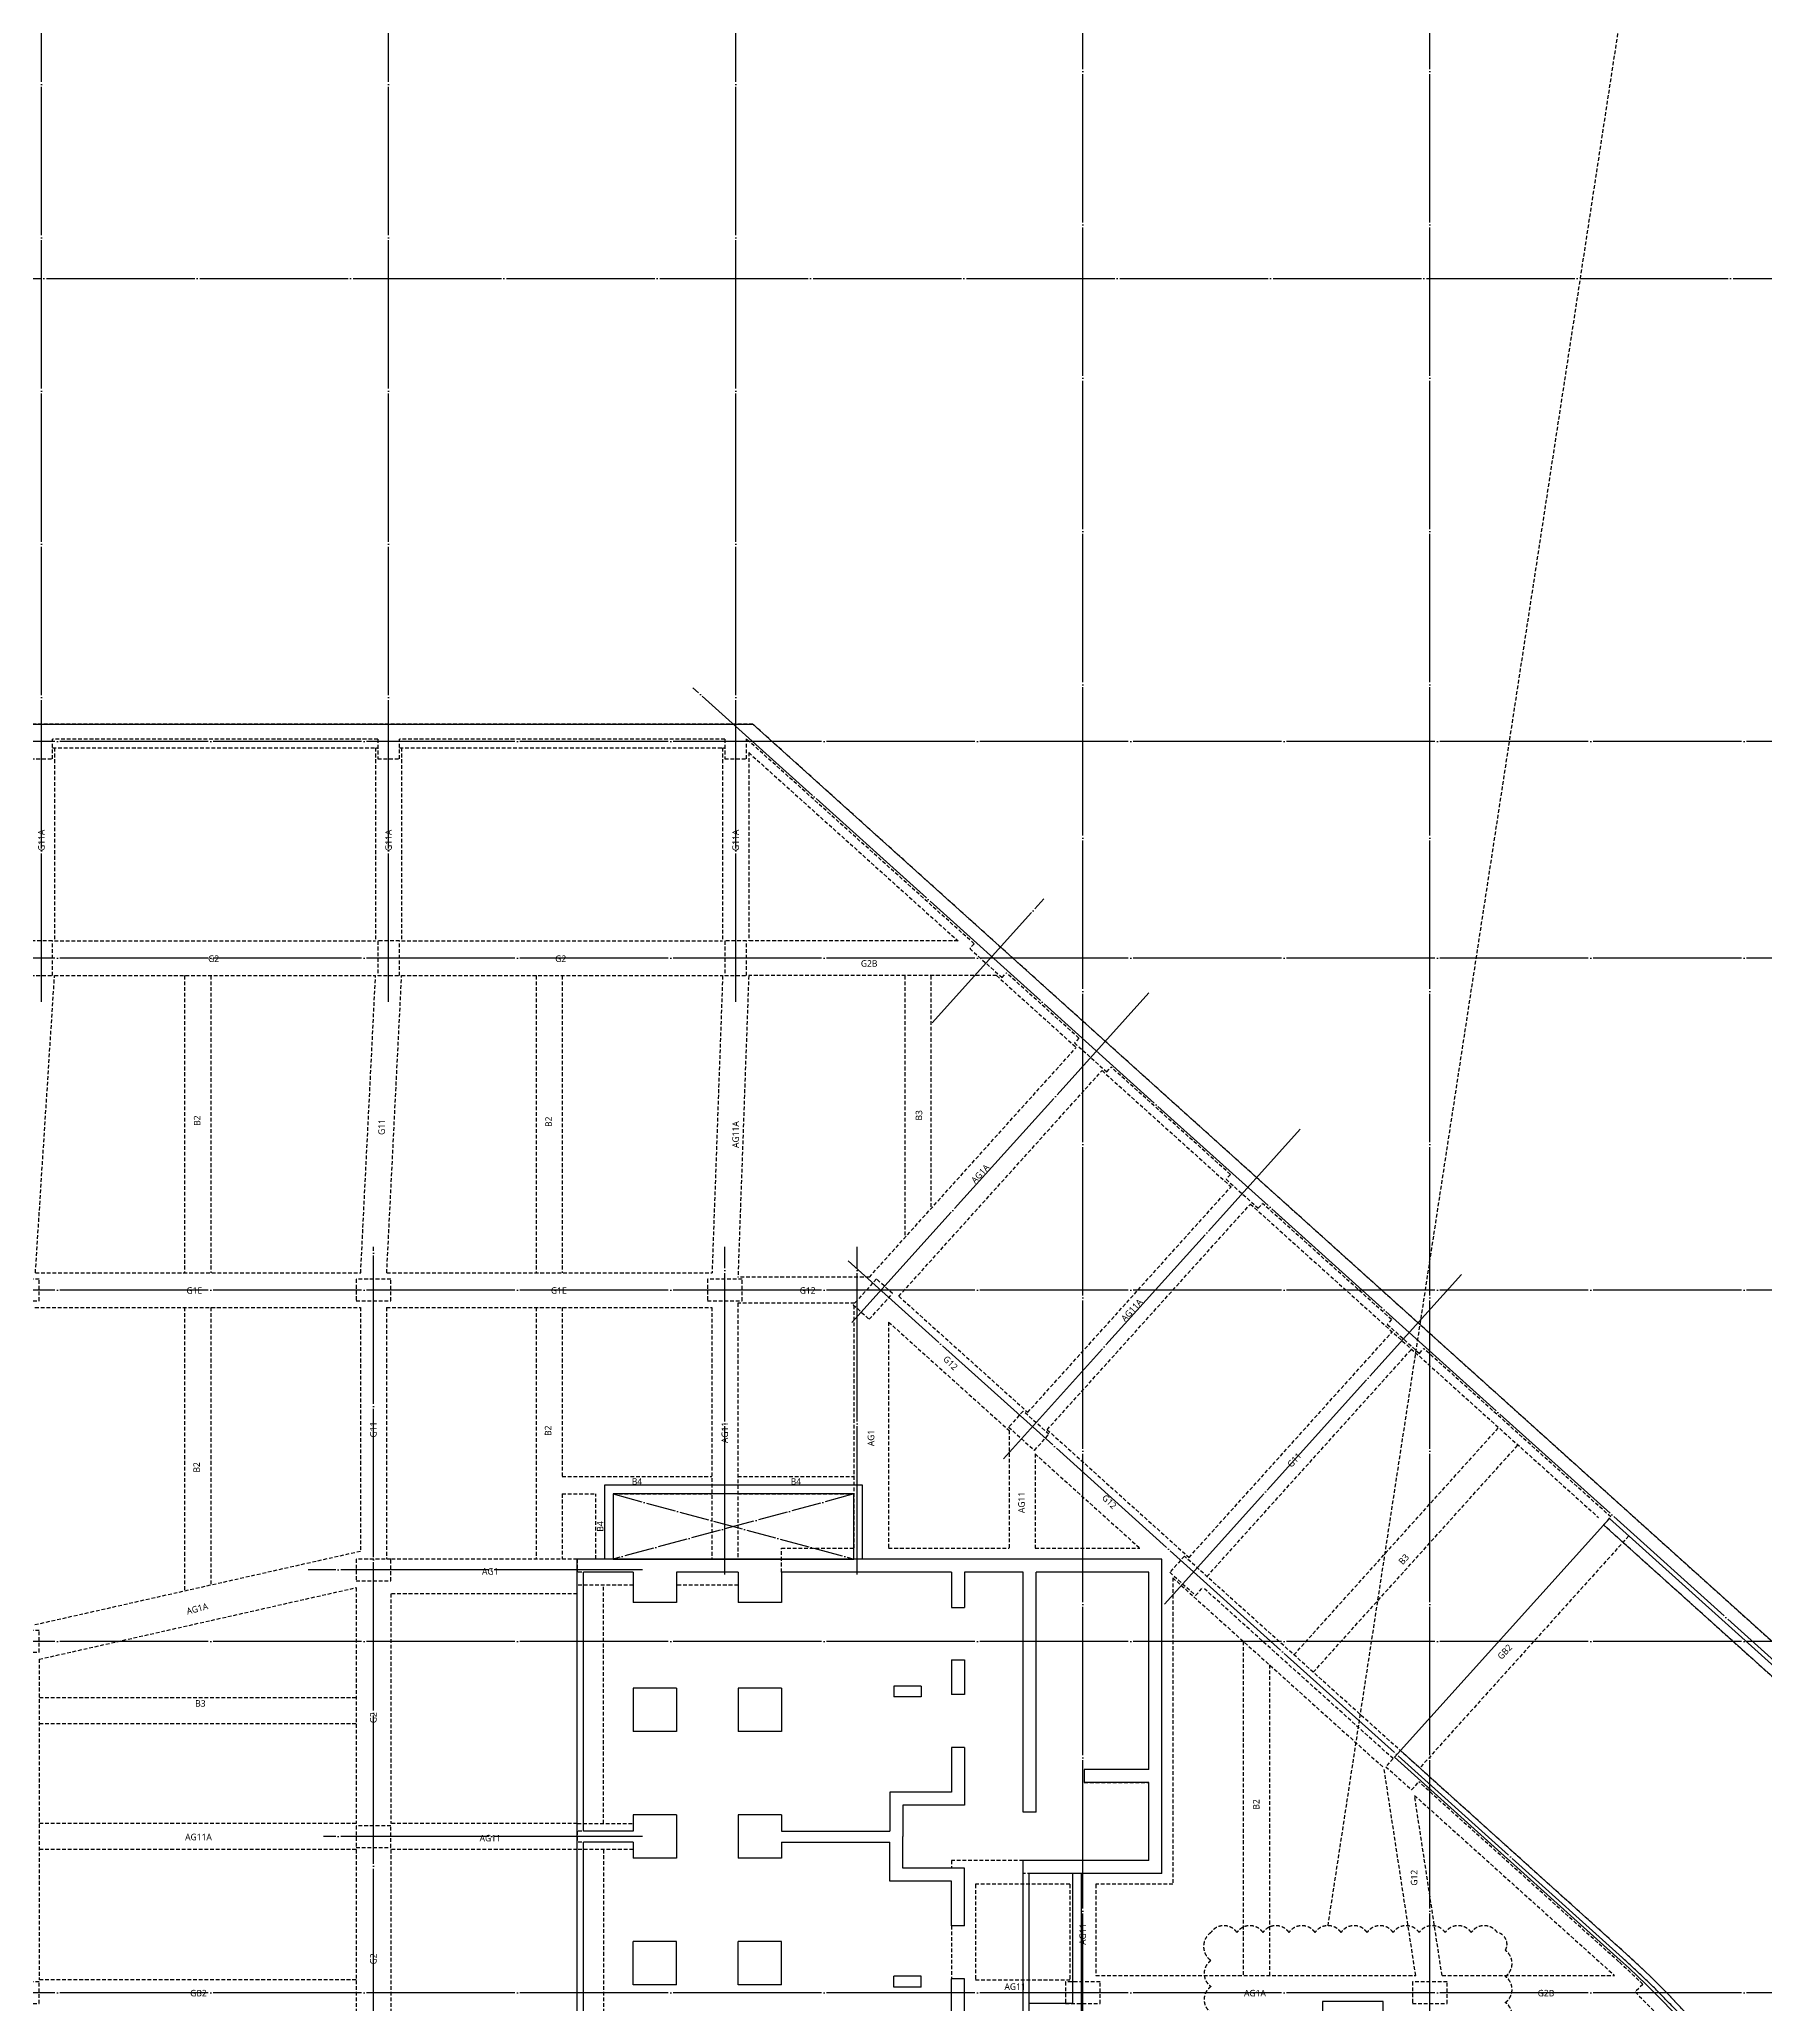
# Model space of a CAD drawing. Header units: millimetres. Extents: x 317501 to 2277231, y -321722 to 1186893.
# Drawn here: x 1620622 to 1660412, y 819803 to 865116 of the extents above; entities that cross this region are included whole.
import ezdxf
from ezdxf.enums import TextEntityAlignment as Align

# ---------------------------------------------------------------- set-up
doc = ezdxf.new("R2010")
doc.units = ezdxf.units.MM
doc.header["$LTSCALE"] = 57
for name, pattern in [('XS-지하주차장$0$CEN', [62, 60, -1, 0, -1]), ('XS-지하주차장$0$DDOT', [14, 12, -1, 0, -1]), ('XS-지하주차장$0$HID', [2.3, 1.5, -0.8])]:
    doc.linetypes.add(name, pattern=pattern)
for name, color, linetype, plot in [('XS-지하주차장$0$0106', 3, 'XS-지하주차장$0$HID', False), ('XS-지하주차장$0$B-TEXT', 7, 'Continuous', False), ('XS-지하주차장$0$G-TEXT', 3, 'Continuous', False)]:
    doc.layers.add(name, color=color, linetype=linetype, plot=plot)
for name, color, linetype in [('XS-지하주차장$0$AWG', 5, 'XS-지하주차장$0$HID'), ('XS-지하주차장$0$B', 9, 'XS-지하주차장$0$HID'), ('XS-지하주차장$0$CEN-P', 14, 'XS-지하주차장$0$CEN'), ('XS-지하주차장$0$DA', 7, 'XS-지하주차장$0$HID'), ('XS-지하주차장$0$DA-PIT', 40, 'Continuous'), ('XS-지하주차장$0$EL7', 7, 'Continuous'), ('XS-지하주차장$0$G', 4, 'XS-지하주차장$0$HID'), ('XS-지하주차장$0$OPEN', 9, 'XS-지하주차장$0$DDOT'), ('XS-지하주차장$0$PG', 30, 'XS-지하주차장$0$HID'), ('XS-지하주차장$0$RAMP', 7, 'Continuous'), ('XS-지하주차장$0$W1-H', 11, 'XS-지하주차장$0$HID'), ('XS-지하주차장$0$W11', 40, 'Continuous'), ('XS-지하주차장$0$WG', 6, 'XS-지하주차장$0$HID')]:
    doc.layers.add(name, color=color, linetype=linetype)
doc.styles.add('XS-지하주차장$0$맑은 고딕', font='malgun.ttf')

# ---------------------------------------------------------------- blocks, each defined once
blk = doc.blocks.new('XS-지하주차장$0$B1-W')
at = {"layer": 'XS-지하주차장$0$W1-H'}
for p, q in [((109144, 119010), (85000, 119010)), ((134358, 96307), (109144, 119010)), ((100500, 118660), (93000, 118660)), ((93000, 118210), (93000, 118660)), ((100500, 118660), (100500, 118210)), ((108500, 118660), (101000, 118660)), ((101000, 118210), (101000, 118660)), ((108500, 118660), (108500, 118210)), ((114246, 113945), (109000, 118668)), ((109000, 118210), (109000, 118668)), ((92500, 118210), (93000, 118210)), ((100500, 118210), (101000, 118210)), ((108500, 118210), (109000, 118210)), ((93000, 114010), (92500, 114010)), ((93000, 113210), (93000, 114010)), ((101000, 114010), (100500, 114010)), ((100500, 114010), (100500, 113210)), ((101000, 113210), (101000, 114010)), ((109000, 114010), (108500, 114010)), ((108500, 114010), (108500, 113210)), ((109000, 113210), (109000, 114010)), ((114246, 113945), (114146, 113833)), ((114146, 113833), (114889, 113164)), ((92500, 113210), (93000, 113210)), ((100500, 113210), (101000, 113210)), ((108500, 113210), (109000, 113210)), ((114889, 113164), (114990, 113275)), ((116659, 111772), (114990, 113275)), ((116659, 111772), (116559, 111660)), ((116559, 111660), (117302, 110991)), ((117302, 110991), (117403, 111103)), ((120152, 108627), (117403, 111103)), ((120152, 108627), (120052, 108515)), ((120052, 108515), (120795, 107846)), ((120795, 107846), (120895, 107958)), ((123868, 105281), (120895, 107958)), ((92700, 106210), (91900, 106210)), ((92700, 105710), (92700, 106210)), ((100000, 106210), (100000, 105710)), ((100800, 106210), (100000, 106210)), ((100800, 105710), (100800, 106210)), ((108100, 106210), (108100, 105710)), ((108900, 106210), (108100, 106210)), ((108900, 105710), (108900, 106210)), ((111994, 106217), (111459, 105622)), ((112366, 105882), (111994, 106217)), ((91900, 105710), (92700, 105710)), ((100000, 105710), (100800, 105710)), ((108100, 105710), (108900, 105710)), ((111459, 105622), (111830, 105288)), ((111830, 105288), (112366, 105882)), ((123868, 105281), (123768, 105170)), ((123768, 105170), (124511, 104501)), ((124511, 104501), (124611, 104612)), ((128921, 100731), (124611, 104612)), ((115375, 103172), (115041, 102801)), ((115970, 102637), (115375, 103172)), ((115041, 102801), (115635, 102265)), ((115635, 102265), (115970, 102637)), ((128754, 100545), (128921, 100731)), ((133956, 95861), (128754, 100545)), ((100000, 99760), (100000, 99260)), ((100800, 99760), (100000, 99760)), ((100800, 99260), (100800, 99760)), ((105100, 99760), (105100, 99460)), ((114025, 99760), (105100, 99760)), ((118575, 99760), (114025, 99760)), ((118575, 92510), (118575, 99760)), ((119091, 99827), (118757, 99455)), ((129272, 90659), (119091, 99827)), ((100000, 99260), (100800, 99260)), ((106385, 99460), (105100, 99460)), ((106385, 99460), (106385, 98760)), ((107385, 99460), (107385, 98760)), ((108805, 99460), (107385, 99460)), ((108805, 99460), (108805, 98760)), ((113725, 99460), (109805, 99460)), ((109805, 99460), (109805, 98760)), ((113725, 99460), (113725, 98645)), ((115375, 99460), (114025, 99460)), ((114025, 99460), (114025, 98645)), ((115375, 93920), (115375, 99460)), ((115675, 93920), (115675, 99460)), ((118275, 99460), (115675, 99460)), ((118275, 94910), (118275, 99460)), ((118757, 99455), (119351, 98920)), ((119351, 98920), (119518, 99105)), ((123903, 95158), (119518, 99105)), ((107385, 98760), (106385, 98760)), ((109805, 98760), (108805, 98760)), ((113725, 98645), (114025, 98645)), ((92700, 98110), (91900, 98110)), ((92700, 97610), (92700, 98110)), ((91900, 97610), (92700, 97610)), ((113725, 97435), (114025, 97435)), ((113725, 97435), (113725, 96635)), ((114025, 97435), (114025, 96635)), ((107385, 96780), (106385, 96780)), ((106385, 96780), (106385, 95780)), ((107385, 96780), (107385, 95780)), ((109805, 96780), (108805, 96780)), ((108805, 96780), (108805, 95780)), ((109805, 96780), (109805, 95780)), ((113025, 96830), (112395, 96830)), ((112395, 96830), (112395, 96580)), ((113025, 96580), (112395, 96580)), ((113025, 96830), (113025, 96580)), ((114025, 96635), (113725, 96635)), ((107385, 95780), (106385, 95780)), ((109805, 95780), (108805, 95780)), ((114025, 95415), (113725, 95415)), ((113725, 95415), (113725, 94385)), ((114025, 95415), (114025, 94085)), ((118275, 94910), (116785, 94910)), ((116785, 94910), (116785, 94610)), ((123903, 95158), (123736, 94972)), ((123736, 94972), (124330, 94437)), ((112305, 94385), (112305, 93485)), ((113725, 94385), (112305, 94385)), ((116785, 94610), (118275, 94610)), ((118275, 92810), (118275, 94610)), ((124330, 94437), (124497, 94622)), ((129105, 90474), (124497, 94622)), ((107385, 93860), (106385, 93860)), ((106385, 93860), (106385, 93485)), ((107385, 93860), (107385, 92860)), ((109805, 93860), (108805, 93860)), ((108805, 93860), (108805, 92860)), ((109805, 93860), (109805, 93485)), ((112605, 94085), (112605, 93360)), ((114025, 94085), (112605, 94085)), ((115675, 93920), (115375, 93920)), ((100000, 93610), (100000, 93110)), ((100800, 93610), (100000, 93610)), ((100800, 93110), (100800, 93610)), ((105100, 93485), (105100, 93235)), ((106385, 93485), (105100, 93485)), ((109805, 93485), (112305, 93485)), ((112605, 92635), (112605, 93360)), ((100000, 93110), (100800, 93110)), ((106385, 93235), (105100, 93235)), ((106385, 93235), (106385, 92860)), ((109805, 93235), (112305, 93235)), ((109805, 93235), (109805, 92860)), ((112305, 92335), (112305, 93235)), ((107385, 92860), (106385, 92860)), ((109805, 92860), (108805, 92860)), ((114025, 92635), (112605, 92635)), ((114025, 91305), (114025, 92635)), ((118275, 92810), (115375, 92810)), ((115375, 92510), (115375, 92810)), ((118575, 92510), (115375, 92510)), ((113725, 92335), (112305, 92335)), ((113725, 91305), (113725, 92335)), ((114025, 91305), (113725, 91305)), ((106385, 89940), (106385, 90940)), ((107385, 90940), (106385, 90940)), ((107385, 89940), (107385, 90940)), ((108805, 89940), (108805, 90940)), ((109805, 90940), (108805, 90940)), ((109805, 89940), (109805, 90940)), ((92700, 90010), (91900, 90010)), ((92700, 89510), (92700, 90010)), ((107385, 89940), (106385, 89940)), ((109805, 89940), (108805, 89940)), ((113025, 90140), (112395, 90140)), ((112395, 89890), (112395, 90140)), ((113025, 89890), (112395, 89890)), ((113025, 89890), (113025, 90140)), ((114025, 90085), (113725, 90085)), ((113725, 89285), (113725, 90085)), ((114025, 89285), (114025, 90085)), ((116350, 90010), (116350, 89510)), ((117150, 90010), (116350, 90010)), ((117150, 89510), (117150, 90010)), ((124350, 90010), (124350, 89510)), ((125150, 90010), (124350, 90010)), ((125150, 89510), (125150, 90010)), ((129661, 89954), (129483, 89778)), ((129483, 89778), (130046, 89209)), ((91900, 89510), (92700, 89510)), ((116350, 89510), (117150, 89510)), ((124350, 89510), (125150, 89510))]:
    blk.add_line(p, q, dxfattribs=at)
for radius, start in [(20500, 0), (20250, 45.845)]:
    blk.add_arc((115555, 75425), radius, start, 48, dxfattribs=at)
blk = doc.blocks.new('XS-지하주차장$0$106')
at = {"layer": 'XS-지하주차장$0$W11'}
for p, q in [((25145, 18575), (25145, 27680)), ((36060, 27680), (25145, 27680)), ((36060, 27680), (36060, 0)), ((26635, 27380), (25285, 27380)), ((25285, 18275), (25285, 27380)), ((26635, 27380), (26635, 26565)), ((26935, 27380), (26935, 26565)), ((26935, 27380), (31130, 27380)), ((31130, 27380), (31130, 24200)), ((31380, 27380), (31380, 24200)), ((31380, 27380), (34475, 27380)), ((34475, 27380), (34475, 26080)), ((34775, 27380), (34775, 26080)), ((34775, 27380), (35920, 27380)), ((35920, 27380), (35920, 20705)), ((26935, 26565), (26635, 26565)), ((34775, 26080), (34475, 26080)), ((26935, 25055), (26635, 25055)), ((26635, 25055), (26635, 24255)), ((26935, 25055), (26935, 24255)), ((34475, 24570), (34475, 24170)), ((34775, 24570), (34475, 24570)), ((34775, 24570), (34775, 24170)), ((26635, 24255), (26935, 24255)), ((27635, 24450), (28465, 24450)), ((27635, 24450), (27635, 24200)), ((27635, 24200), (28465, 24200)), ((28465, 24450), (28465, 24200)), ((31380, 24200), (31130, 24200)), ((33775, 24450), (32240, 24450)), ((32240, 24450), (32240, 24200)), ((33775, 24200), (32240, 24200)), ((33775, 24450), (33775, 24200)), ((34775, 24170), (34475, 24170)), ((26635, 23035), (26935, 23035)), ((26635, 23035), (26635, 21355)), ((26935, 23035), (26935, 21655)), ((34475, 22060), (34475, 20705)), ((34775, 22060), (34475, 22060)), ((34775, 22060), (34775, 20705)), ((26635, 21355), (27795, 21355)), ((26935, 21655), (28095, 21655)), ((27795, 21355), (27795, 20580)), ((28095, 21655), (28095, 20705)), ((27795, 19805), (27795, 20580)), ((34475, 20705), (28095, 20705)), ((34475, 20455), (28095, 20455)), ((28095, 19505), (28095, 20455)), ((34475, 19100), (34475, 20455)), ((34775, 20705), (35920, 20705)), ((34775, 19100), (34775, 20455)), ((34775, 20455), (35920, 20455)), ((35920, 20455), (35920, 13965)), ((26635, 18125), (26635, 19805)), ((26635, 19805), (27795, 19805)), ((26935, 18125), (26935, 19505)), ((26935, 19505), (28095, 19505)), ((34775, 19100), (34475, 19100)), ((16835, 10415), (16835, 18575)), ((16835, 18575), (25145, 18575)), ((17135, 15875), (17135, 18275)), ((17135, 18275), (19735, 18275)), ((19735, 17620), (19735, 18275)), ((20035, 18275), (22235, 18275)), ((20035, 17620), (20035, 18275)), ((22235, 17675), (22235, 18275)), ((22535, 18275), (24835, 18275)), ((22535, 17675), (22535, 18275)), ((24835, 13375), (24835, 18275)), ((25135, 10725), (25135, 18275)), ((25135, 18275), (25285, 18275)), ((22235, 17675), (22535, 17675)), ((26635, 18125), (26935, 18125)), ((19735, 17620), (20035, 17620)), ((26635, 16905), (26935, 16905)), ((26635, 16105), (26635, 16905)), ((26935, 16105), (26935, 16905)), ((27635, 16960), (28465, 16960)), ((27635, 16710), (27635, 16960)), ((28465, 16710), (28465, 16960)), ((31130, 16960), (31130, 10720)), ((31380, 16960), (31130, 16960)), ((31380, 13965), (31380, 16960)), ((33775, 16960), (32240, 16960)), ((32240, 16710), (32240, 16960)), ((33775, 16710), (33775, 16960)), ((34475, 16590), (34475, 16990)), ((34775, 16990), (34475, 16990)), ((34775, 16590), (34775, 16990)), ((22235, 15165), (22235, 16485)), ((22235, 16485), (22535, 16485)), ((22535, 15165), (22535, 16485)), ((27635, 16710), (28465, 16710)), ((33775, 16710), (32240, 16710)), ((34775, 16590), (34475, 16590)), ((17135, 15875), (19735, 15875)), ((19735, 15875), (19735, 16050)), ((20035, 16050), (19735, 16050)), ((20035, 15575), (20035, 16050)), ((26935, 16105), (26635, 16105)), ((17135, 11025), (17135, 15575)), ((17135, 15575), (20035, 15575)), ((22235, 15165), (22535, 15165)), ((34775, 15080), (34475, 15080)), ((34475, 13965), (34475, 15080)), ((34775, 13965), (34775, 15080)), ((26935, 14595), (26635, 14595)), ((26635, 13840), (26635, 14595)), ((26935, 13965), (26935, 14595)), ((19735, 11025), (19735, 14465)), ((19735, 14465), (20035, 14465)), ((20035, 10725), (20035, 14465)), ((22235, 13075), (22235, 14075)), ((22235, 14075), (22535, 14075)), ((22535, 13375), (22535, 14075)), ((26635, 13840), (26635, 13085)), ((30130, 13965), (26935, 13965)), ((30130, 13715), (26935, 13715)), ((26935, 13715), (26935, 13085)), ((30130, 13965), (30130, 13715)), ((34475, 13965), (31380, 13965)), ((34475, 13715), (31380, 13715)), ((31380, 13715), (31380, 10720)), ((34475, 13715), (34475, 12600)), ((34775, 13965), (35920, 13965)), ((34775, 13715), (34775, 12600)), ((34775, 13715), (35920, 13715)), ((35920, 13715), (35920, 7225)), ((7250, 13475), (0, 13475)), ((0, 13475), (0, 8925)), ((300, 13175), (300, 10575)), ((4850, 13175), (300, 13175)), ((4850, 13175), (4850, 11685)), ((6950, 13175), (5150, 13175)), ((5150, 13175), (5150, 11685)), ((6950, 13175), (6950, 10275)), ((7250, 13475), (7250, 10415)), ((22535, 13375), (24835, 13375)), ((22235, 13075), (24835, 13075)), ((24835, 10725), (24835, 13075)), ((26935, 13085), (26635, 13085)), ((34775, 12600), (34475, 12600)), ((4850, 11685), (5150, 11685)), ((26935, 11575), (26635, 11575)), ((26635, 11575), (26635, 10775)), ((26935, 11575), (26935, 10775)), ((17135, 11025), (19735, 11025)), ((27635, 10970), (28465, 10970)), ((27635, 10970), (27635, 10720)), ((28465, 10970), (28465, 10720)), ((33775, 10970), (32240, 10970)), ((32240, 10970), (32240, 10720)), ((33775, 10970), (33775, 10720)), ((34475, 11090), (34475, 10690)), ((34775, 11090), (34475, 11090)), ((34775, 11090), (34775, 10690)), ((5840, 10575), (300, 10575)), ((5840, 10575), (5840, 10275)), ((17135, 10275), (17135, 10725)), ((17135, 10725), (20035, 10725)), ((24835, 10725), (25135, 10725)), ((26635, 10775), (26935, 10775)), ((27635, 10720), (28465, 10720)), ((31380, 10720), (31130, 10720)), ((33775, 10720), (32240, 10720)), ((34775, 10690), (34475, 10690)), ((5840, 10275), (300, 10275)), ((300, 10275), (300, 8925)), ((17135, 10275), (6950, 10275)), ((16835, 10415), (7250, 10415)), ((26635, 9555), (26935, 9555)), ((26635, 9555), (26635, 7875)), ((26935, 9555), (26935, 8175)), ((0, 8925), (0, 0)), ((300, 8925), (1115, 8925)), ((300, 8625), (1115, 8625)), ((300, 8625), (300, 4705)), ((1115, 8625), (1115, 8925)), ((2325, 8625), (2325, 8925)), ((2325, 8925), (3125, 8925)), ((2325, 8625), (3125, 8625)), ((3125, 8925), (3125, 8625)), ((4345, 8925), (4345, 8625)), ((4345, 8925), (5675, 8925)), ((4345, 8625), (5375, 8625)), ((5375, 8625), (5375, 7205)), ((5675, 8925), (5675, 7505)), ((8455, 8925), (7125, 8925)), ((7125, 8925), (7125, 7505)), ((8455, 8625), (7425, 8625)), ((7425, 8625), (7425, 7205)), ((8455, 8925), (8455, 8625)), ((9675, 8925), (9675, 8625)), ((10475, 8925), (9675, 8925)), ((10475, 8625), (9675, 8625)), ((10475, 8625), (10475, 8925)), ((11685, 8625), (11685, 8925)), ((12440, 8925), (11685, 8925)), ((12315, 8625), (11685, 8625)), ((12315, 4705), (12315, 8625)), ((12440, 8925), (13195, 8925)), ((12565, 4705), (12565, 8625)), ((12565, 8625), (13195, 8625)), ((13195, 8625), (13195, 8925)), ((14405, 8625), (14405, 8925)), ((14405, 8925), (15205, 8925)), ((14405, 8625), (15205, 8625)), ((15205, 8925), (15205, 8625)), ((16425, 8925), (16425, 8625)), ((16425, 8925), (17755, 8925)), ((16425, 8625), (17455, 8625)), ((17455, 8625), (17455, 7205)), ((17755, 8925), (17755, 7505)), ((20500, 8925), (19205, 8925)), ((19205, 8925), (19205, 7505)), ((20500, 8625), (19505, 8625)), ((19505, 8625), (19505, 7205)), ((20500, 8925), (20500, 8625)), ((21950, 8925), (20950, 8925)), ((20950, 8925), (20950, 7925)), ((21950, 8925), (21950, 7925)), ((24835, 8925), (23835, 8925)), ((23835, 8925), (23835, 7925)), ((24835, 8925), (24835, 1115)), ((26935, 8175), (28095, 8175)), ((28095, 8175), (28095, 7225)), ((34475, 8580), (34475, 7225)), ((34775, 8580), (34475, 8580)), ((34775, 8580), (34775, 7225)), ((2930, 7925), (2930, 7295)), ((2930, 7925), (3180, 7925)), ((3180, 7925), (3180, 7295)), ((9620, 7925), (9620, 7295)), ((9870, 7925), (9620, 7925)), ((9870, 7925), (9870, 7295)), ((15010, 7925), (15010, 7295)), ((15010, 7925), (15260, 7925)), ((15260, 7925), (15260, 7295)), ((21950, 7925), (20950, 7925)), ((24535, 7925), (23835, 7925)), ((24535, 7925), (24535, 4705)), ((26635, 7875), (27795, 7875)), ((27795, 7875), (27795, 7100)), ((2930, 7295), (3180, 7295)), ((5675, 7505), (6400, 7505)), ((7125, 7505), (6400, 7505)), ((9870, 7295), (9620, 7295)), ((15010, 7295), (15260, 7295)), ((17755, 7505), (18480, 7505)), ((19205, 7505), (18480, 7505)), ((5375, 7205), (6275, 7205)), ((6275, 4705), (6275, 7205)), ((6525, 4705), (6525, 7205)), ((7425, 7205), (6525, 7205)), ((17455, 7205), (18355, 7205)), ((18355, 4705), (18355, 7205)), ((19505, 7205), (18605, 7205)), ((18605, 4705), (18605, 7205)), ((27795, 6325), (27795, 7100)), ((34475, 7225), (28095, 7225)), ((34475, 6975), (28095, 6975)), ((28095, 6025), (28095, 6975)), ((34475, 5620), (34475, 6975)), ((34775, 7225), (35920, 7225)), ((34775, 5620), (34775, 6975)), ((34775, 6975), (35920, 6975)), ((35920, 6975), (35920, 300)), ((26635, 4645), (26635, 6325)), ((26635, 6325), (27795, 6325)), ((26935, 4645), (26935, 6025)), ((26935, 6025), (28095, 6025)), ((34775, 5620), (34475, 5620)), ((300, 4705), (1000, 4705)), ((1000, 4705), (1000, 3705)), ((2980, 4705), (3980, 4705)), ((2980, 4705), (2980, 3705)), ((3980, 4705), (3980, 3705)), ((5900, 4705), (6275, 4705)), ((5900, 4705), (5900, 3705)), ((6525, 4705), (6900, 4705)), ((6900, 4705), (6900, 3705)), ((9820, 4705), (8820, 4705)), ((8820, 4705), (8820, 3705)), ((9820, 4705), (9820, 3705)), ((12315, 4705), (11940, 4705)), ((11940, 4705), (11940, 3705)), ((12940, 4705), (12565, 4705)), ((12940, 4705), (12940, 3705)), ((15060, 4705), (16060, 4705)), ((15060, 4705), (15060, 3705)), ((16060, 4705), (16060, 3705)), ((17980, 4705), (18355, 4705)), ((17980, 4705), (17980, 3705)), ((18605, 4705), (18980, 4705)), ((18980, 4705), (18980, 3705)), ((20950, 4705), (21950, 4705)), ((20950, 4705), (20950, 3705)), ((21950, 4705), (21950, 3705)), ((23835, 4705), (24535, 4705)), ((23835, 4705), (23835, 3705)), ((26635, 4645), (26935, 4645)), ((300, 3705), (300, 2285)), ((300, 3705), (1000, 3705)), ((2980, 3705), (3980, 3705)), ((5900, 3705), (6900, 3705)), ((9820, 3705), (8820, 3705)), ((12940, 3705), (11940, 3705)), ((15060, 3705), (16060, 3705)), ((17980, 3705), (18980, 3705)), ((21950, 3705), (20950, 3705)), ((24535, 3705), (23835, 3705)), ((24535, 3705), (24535, 2285)), ((26635, 3425), (26935, 3425)), ((26635, 2625), (26635, 3425)), ((26935, 2625), (26935, 3425)), ((27635, 3480), (28465, 3480)), ((27635, 3230), (27635, 3480)), ((27635, 3230), (28465, 3230)), ((28465, 3230), (28465, 3480)), ((31130, 300), (31130, 3480)), ((31380, 3480), (31130, 3480)), ((31380, 300), (31380, 3480)), ((33775, 3480), (32240, 3480)), ((32240, 3230), (32240, 3480)), ((33775, 3230), (32240, 3230)), ((33775, 3230), (33775, 3480)), ((34475, 3110), (34475, 3510)), ((34775, 3510), (34475, 3510)), ((34775, 3110), (34775, 3510)), ((34775, 3110), (34475, 3110)), ((300, 2285), (1000, 2285)), ((1000, 2285), (1000, 1285)), ((2980, 2285), (3980, 2285)), ((2980, 2285), (2980, 1285)), ((3980, 2285), (3980, 1285)), ((5900, 2285), (6900, 2285)), ((5900, 2285), (5900, 1285)), ((6900, 2285), (6900, 1285)), ((9820, 2285), (8820, 2285)), ((8820, 2285), (8820, 1285)), ((9820, 2285), (9820, 1285)), ((12940, 2285), (11940, 2285)), ((11940, 2285), (11940, 1285)), ((12940, 2285), (12940, 1285)), ((15060, 2285), (16060, 2285)), ((15060, 2285), (15060, 1285)), ((16060, 2285), (16060, 1285)), ((17980, 2285), (18980, 2285)), ((17980, 2285), (17980, 1285)), ((18980, 2285), (18980, 1285)), ((21950, 2285), (20950, 2285)), ((20950, 2285), (20950, 1285)), ((21950, 2285), (21950, 1285)), ((23835, 2285), (23835, 1285)), ((24535, 2285), (23835, 2285)), ((26935, 2625), (26635, 2625)), ((34775, 1600), (34475, 1600)), ((34475, 300), (34475, 1600)), ((34775, 300), (34775, 1600)), ((300, 1285), (300, 140)), ((300, 1285), (1000, 1285)), ((2980, 1285), (3980, 1285)), ((5900, 1285), (6275, 1285)), ((6275, 1285), (6275, 140)), ((6525, 1285), (6525, 140)), ((6525, 1285), (6900, 1285)), ((9820, 1285), (8820, 1285)), ((12315, 1285), (11940, 1285)), ((12315, 1285), (12315, 140)), ((12565, 1285), (12565, 140)), ((12940, 1285), (12565, 1285)), ((15060, 1285), (16060, 1285)), ((17980, 1285), (18355, 1285)), ((18355, 1285), (18355, 140)), ((18605, 1285), (18605, 140)), ((18605, 1285), (18980, 1285)), ((21950, 1285), (20950, 1285)), ((24535, 1285), (23835, 1285)), ((24535, 140), (24535, 1285)), ((26935, 1115), (24835, 1115)), ((26635, 915), (24835, 915)), ((24835, 915), (24835, 0)), ((26635, 0), (26635, 915)), ((26935, 300), (26935, 1115)), ((24835, 0), (0, 0)), ((6275, 140), (300, 140)), ((12315, 140), (6525, 140)), ((18355, 140), (12565, 140)), ((24535, 140), (18605, 140)), ((26935, 300), (31130, 300)), ((31380, 300), (34475, 300)), ((34775, 300), (35920, 300)), ((36060, 0), (26635, 0))]:
    blk.add_line(p, q, dxfattribs=at)

msp = doc.modelspace()

# ---------------------------------------------------------------- linework, layer by layer
at = {"layer": 'XS-지하주차장$0$0106'}
msp.add_line((1650324.7, 821623.9), (1674649.1, 980430.1), dxfattribs=at)
msp.add_lwpolyline([(1647624.7, 819621.4, -0.5205671), (1647624.7, 820221.4, -0.5205671), (1647624.7, 820821.4, -0.5205671), (1647624.7, 821467.7, -0.5205671), (1648224.7, 821467.7, -0.5205671), (1648824.7, 821467.7, -0.5205671), (1649424.7, 821467.7, -0.5205671), (1650024.7, 821467.7, -0.5205671), (1650624.7, 821467.7, -0.5205671), (1651224.7, 821467.7, -0.5205671), (1651824.7, 821467.7, -0.5205671), (1652424.7, 821467.7, -0.5205671), (1653024.7, 821467.7, -0.5205671), (1653624.7, 821467.7, -0.5205671), (1654224.7, 821467.7, -0.5205671), (1654410.8, 821053.9, -0.5205671), (1654410.8, 820453.9, -0.5205671), (1654410.8, 819853.9, -0.5205671), (1654410.8, 819253.9, -0.5205671)], format="xyb", dxfattribs=at)
at = {"layer": 'XS-지하주차장$0$AWG'}
for p, q in [((1637726.6, 829777.6), (1637726.6, 830327.6)), ((1637726.6, 830327.6), (1639396.6, 830327.6)), ((1640196.6, 830327.6), (1642971.6, 830327.6)), ((1643571.6, 830327.6), (1645987, 830327.6)), ((1646746.6, 829643.6), (1646746.6, 822577.6)), ((1641646.6, 823127.6), (1641646.6, 822952.6)), ((1643296.6, 823127.6), (1641646.6, 823127.6)), ((1644371.6, 822577.6), (1642196.6, 822577.6)), ((1642196.6, 822577.6), (1642196.6, 820377.6)), ((1646746.6, 822577.6), (1644971.6, 822577.6)), ((1641646.6, 821622.6), (1641646.6, 820402.6))]:
    msp.add_line(p, q, dxfattribs=at)
at = {"layer": 'XS-지하주차장$0$B'}
for p, q in [((1623971.6, 843527.6), (1623971.6, 836677.6)), ((1624571.6, 843527.6), (1624571.6, 836677.6)), ((1632071.6, 843527.6), (1632071.6, 836677.6)), ((1632671.6, 843527.6), (1632671.6, 836677.6)), ((1640571.6, 843527.6), (1640571.6, 837487)), ((1641171.6, 843527.6), (1641171.6, 838153.4)), ((1623971.6, 835877.6), (1623971.6, 829344.8)), ((1624571.6, 835877.6), (1624571.6, 829480.5)), ((1632071.6, 835877.6), (1632071.6, 830077.6)), ((1632671.6, 835877.6), (1632671.6, 831977.6)), ((1649539.4, 827869.1), (1654256.8, 833108.3)), ((1649985.3, 827467.6), (1654702.7, 832706.8)), ((1632671.6, 831977.6), (1636121.6, 831977.6)), ((1636721.6, 831977.6), (1639396.6, 831977.6)), ((1632671.6, 831577.6), (1632671.6, 830077.6)), ((1632671.6, 831577.6), (1633446.6, 831577.6)), ((1633446.6, 830077.6), (1633446.6, 831577.6)), ((1633846.6, 831577.6), (1636121.6, 831577.6)), ((1636721.6, 831577.6), (1639396.6, 831577.6)), ((1657255.4, 830610.1), (1652437.7, 825259.5)), ((1648371.6, 828180.5), (1648371.6, 820477.6)), ((1648971.6, 827640.2), (1648971.6, 820477.6)), ((1627921.6, 826877.6), (1620621.6, 826877.6)), ((1627921.6, 826277.6), (1620621.6, 826277.6)), ((1627921.6, 820377.6), (1620621.6, 820377.6))]:
    msp.add_line(p, q, dxfattribs=at)
at = {"layer": 'XS-지하주차장$0$CEN-P'}
for p, q in [((1620671.6, 842927.6), (1620671.6, 904517.6)), ((1628671.6, 842927.6), (1628671.6, 904517.6)), ((1636671.6, 842927.6), (1636671.6, 904517.6)), ((1644671.6, 786677.6), (1644671.6, 904517.6)), ((1652671.6, 786677.6), (1652671.6, 904517.6)), ((1588976.6, 859602.6), (1716401.6, 859602.6)), ((1662078.4, 826402), (1635687.3, 850164.7)), ((1716401.6, 848927.6), (1611671.6, 848927.6)), ((1641201.3, 842441.3), (1643777.5, 845302.4)), ((1716401.6, 843927.6), (1492421.6, 843927.6)), ((1639348.7, 835531), (1646190.6, 843129.7)), ((1642841.5, 832386.1), (1649683.3, 839984.7)), ((1657110.2, 820884.1), (1639264.5, 836952.4)), ((1646557.2, 829040.4), (1653399.1, 836639.1)), ((1716401.6, 836277.6), (1492421.6, 836277.6)), ((1634521.6, 829827.6), (1626821.6, 829827.6)), ((1716401.6, 828177.6), (1593771.6, 828177.6)), ((1634521.6, 823677.6), (1627171.6, 823677.6)), ((1716401.6, 820077.6), (1492421.6, 820077.6))]:
    msp.add_line(p, q, dxfattribs=at)
at = {"layer": 'XS-지하주차장$0$CEN-P', "color": 181}
for p, q in [((1628321.6, 794777.6), (1628321.6, 837277.6)), ((1636421.6, 829717.6), (1636421.6, 837277.6)), ((1639471.6, 829717.6), (1639471.6, 837277.6))]:
    msp.add_line(p, q, dxfattribs=at)
at = {"layer": 'XS-지하주차장$0$CEN-P'}
msp.add_arc((1643476.6, 805742.6), 20375, 0, 48, dxfattribs=at)
at = {"layer": 'XS-지하주차장$0$DA', "linetype": 'Continuous'}
for points in [[(1639596.6, 830077.6), (1639596.6, 831777.6), (1633646.6, 831777.6), (1633646.6, 830077.6)], [(1639396.6, 830077.6), (1639396.6, 831577.6), (1633846.6, 831577.6), (1633846.6, 830077.6), (1639396.6, 830077.6)], [(1651546.6, 813242.6), (1651596.6, 813242.6), (1651596.6, 819877.6), (1650196.6, 819877.6), (1650196.6, 813242.6)]]:
    msp.add_lwpolyline(points, dxfattribs=at)
at = {"layer": 'XS-지하주차장$0$DA-PIT', "linetype": 'Continuous'}
for points in [[(1644636.6, 822827.6), (1644636.6, 819627.6), (1643436.6, 819627.6)], [(1644436.6, 822827.6), (1644436.6, 819827.6), (1643436.6, 819827.6)]]:
    msp.add_lwpolyline(points, dxfattribs=at)
at = {"layer": 'XS-지하주차장$0$EL7'}
msp.add_line((1637065.4, 849327.6), (1662279.2, 826624.9), dxfattribs=at)
msp.add_lwpolyline([(1581116.6, 864652.6), (1598551.6, 864652.6), (1598551.6, 860002.6), (1612921.6, 860002.6), (1612921.6, 849327.6), (1637065.4, 849327.6)], dxfattribs=at)
at = {"layer": 'XS-지하주차장$0$G'}
for p, q in [((1620971.6, 848777.6), (1620971.6, 844327.6)), ((1628371.6, 848777.6), (1628371.6, 844327.6)), ((1628971.6, 848777.6), (1628971.6, 844327.6)), ((1636371.6, 848777.6), (1636371.6, 844327.6)), ((1636971.6, 848671.9), (1636971.6, 844327.6)), ((1620971.6, 844327.6), (1628371.6, 844327.6)), ((1628971.6, 844327.6), (1636371.6, 844327.6)), ((1641796.5, 844327.6), (1636971.6, 844327.6)), ((1620531.9, 836677.6), (1620972.2, 843527.6)), ((1620972.2, 843527.6), (1628371.2, 843527.6)), ((1628028.7, 836677.6), (1628371.2, 843527.6)), ((1628629.5, 836677.6), (1628972, 843527.6)), ((1628972, 843527.6), (1636371.4, 843527.6)), ((1636371.4, 843527.6), (1636126.8, 836677.6)), ((1636971.8, 843527.6), (1636723.6, 836577.6)), ((1642685, 843527.6), (1636971.8, 843527.6)), ((1639752.8, 836577.6), (1644521.6, 841873.9)), ((1640432.2, 836136.5), (1645116.1, 841338.6)), ((1643404.8, 833460), (1648088.7, 838662)), ((1643850.6, 833058.5), (1648534.6, 838260.6)), ((1620531.9, 836677.6), (1628028.7, 836677.6)), ((1628629.5, 836677.6), (1636126.8, 836677.6)), ((1639752.8, 836577.6), (1636723.6, 836577.6)), ((1640432.2, 836136.5), (1643404.8, 833460)), ((1620521.6, 835877.6), (1628021.6, 835877.6)), ((1628021.6, 835877.6), (1628021.6, 830260.3)), ((1628621.6, 835877.6), (1628621.6, 830077.6)), ((1628621.6, 835877.6), (1636121.6, 835877.6)), ((1636121.6, 835877.6), (1636121.6, 830077.6)), ((1636721.6, 835977.6), (1636721.6, 830077.6)), ((1639414.4, 835977.6), (1636721.6, 835977.6)), ((1639396.6, 835925.2), (1639396.6, 830327.6)), ((1640196.6, 835541.3), (1642971.6, 833042.6)), ((1640196.6, 835541.3), (1640196.6, 830327.6)), ((1647120.5, 830114.4), (1651804.4, 835316.4)), ((1647532.9, 829675.7), (1652250.3, 834914.9)), ((1642971.6, 833042.6), (1642971.6, 830327.6)), ((1643850.6, 833058.5), (1647120.5, 830114.4)), ((1643571.6, 832502.4), (1645987, 830327.6)), ((1643571.6, 832502.4), (1643571.6, 830327.6)), ((1620521.6, 828565.1), (1628021.6, 830260.3)), ((1633021.6, 830077.6), (1628721.6, 830077.6)), ((1620621.6, 827767.5), (1627921.6, 829417.5)), ((1627921.6, 829417.5), (1627921.6, 823977.6)), ((1628721.6, 829277.6), (1628721.6, 823977.6)), ((1633021.6, 829277.6), (1628721.6, 829277.6)), ((1620621.6, 827767.5), (1620621.6, 820377.6)), ((1652345.2, 820477.6), (1651614.5, 825260.6)), ((1652952.2, 820477.6), (1652318.3, 824626.9)), ((1627921.6, 823977.6), (1620621.6, 823977.6)), ((1633021.6, 823977.6), (1628721.6, 823977.6)), ((1627921.6, 823377.6), (1620621.6, 823377.6)), ((1627921.6, 823377.6), (1627921.6, 817937.6)), ((1628721.6, 823377.6), (1628721.6, 817937.6)), ((1633021.6, 823377.6), (1628721.6, 823377.6)), ((1644371.6, 822577.6), (1644371.6, 820377.6)), ((1644971.6, 822577.6), (1644971.6, 820477.6)), ((1642196.6, 820377.6), (1644371.6, 820377.6)), ((1644971.6, 820477.6), (1652345.2, 820477.6)), ((1652952.2, 820477.6), (1656926.5, 820477.6))]:
    msp.add_line(p, q, dxfattribs=at)
at = {"layer": 'XS-지하주차장$0$OPEN'}
for p, q in [((1633846.6, 831577.6), (1639396.6, 830077.6)), ((1639396.6, 831577.6), (1633846.6, 830077.6))]:
    msp.add_line(p, q, dxfattribs=at)
at = {"layer": 'XS-지하주차장$0$PG'}
for p, q in [((1634306.6, 829477.6), (1633021.6, 829477.6)), ((1633621.6, 823977.6), (1633621.6, 829477.6)), ((1636726.6, 829477.6), (1635306.6, 829477.6)), ((1633021.6, 823977.6), (1634306.6, 823977.6)), ((1634306.6, 823377.6), (1633021.6, 823377.6)), ((1633621.6, 823377.6), (1633621.6, 817937.6))]:
    msp.add_line(p, q, dxfattribs=at)
at = {"layer": 'XS-지하주차장$0$RAMP'}
for p, q in [((1656809.5, 831011.6), (1651858, 825512.3)), ((1661877.7, 826179), (1656675.7, 830863)), ((1662011.5, 826327.7), (1656809.5, 831011.6)), ((1651991.8, 825660.9), (1657193.8, 820977)), ((1651858, 825512.3), (1657060, 820828.4))]:
    msp.add_line(p, q, dxfattribs=at)
for radius, start in [(20300, 359.4355), (20500, 0)]:
    msp.add_arc((1643476.6, 805742.6), radius, start, 48, dxfattribs=at)
at = {"layer": 'XS-지하주차장$0$WG'}
for p, q in [((1620921.6, 848777.6), (1628421.6, 848777.6)), ((1628921.6, 848777.6), (1636421.6, 848777.6)), ((1636971.6, 848671.9), (1641796.5, 844327.6)), ((1642685, 843527.6), (1644521.6, 841873.9)), ((1645116.1, 841338.6), (1648088.7, 838662)), ((1648534.6, 838260.6), (1656560.5, 831033.9)), ((1646746.6, 829643.6), (1651614.5, 825260.6)), ((1652318.3, 824626.9), (1656926.5, 820477.6))]:
    msp.add_line(p, q, dxfattribs=at)

# ---------------------------------------------------------------- block references
at = {"layer": 'XS-지하주차장$0$W1-H'}
msp.add_blockref('XS-지하주차장$0$B1-W', (1527921.6, 730317.6), dxfattribs=at)
at = {"layer": 'XS-지하주차장$0$W11', "rotation": 270}
msp.add_blockref('XS-지하주차장$0$106', (1633021.6, 830077.6), dxfattribs=at)

# ---------------------------------------------------------------- texts
at = {"layer": 'XS-지하주차장$0$B-TEXT', "color": 0, "style": 'XS-지하주차장$0$맑은 고딕'}
for s, rotation, p in [('G11A', 90, (1620670.3, 846647.9)), ('G11A', 90, (1628670.3, 846647.9)), ('G11A', 90, (1636670.3, 846647.9)), ('B2', 90, (1624258.9, 840185.6)), ('G11', 90, (1628510.8, 840038.2)), ('B2', 90, (1632358.9, 840159.1)), ('AG11A', 90, (1636670.3, 839863.8)), ('B3', 90, (1640894.9, 840307.9)), ('AG1A', 47.27888, (1642308, 838960.9)), ('AG11A', 47.27888, (1645800.8, 835816)), ('G11', 90, (1628320.3, 833063.2)), ('B2', 90, (1632347.4, 833036.1)), ('AG11', 90, (1636420.3, 832996.4)), ('AG1', 90, (1639789.8, 832868.9)), ('G11', 47.27888, (1649549.2, 832361.4)), ('B2', 90, (1624247.4, 832192.1)), ('AG11', 90, (1643258.3, 831382)), ('B4', 90, (1633549.9, 830827.6)), ('B3', 47.27888, (1652069.4, 830072.6)), ('GB2', 47.27888, (1654397.4, 827938.3)), ('G2', 90, (1628320.3, 826420.2)), ('B2', 90, (1648670.3, 824419.9)), ('G12', 90, (1652308.2, 822730.6)), ('AG11', 90, (1644670.3, 821427.7)), ('G2', 90, (1628320.3, 820858.2))]:
    msp.add_text(s, height=150, rotation=rotation, dxfattribs=at).set_placement(p, align=Align.MIDDLE_CENTER)
for s, p in [('B4', (1634396.6, 831865.7)), ('B4', (1638059.1, 831865.7)), ('B3', (1624334.7, 826748.8))]:
    msp.add_text(s, height=150, dxfattribs=at).set_placement(p, align=Align.MIDDLE_CENTER)
at = {"layer": 'XS-지하주차장$0$G-TEXT', "color": 3, "style": 'XS-지하주차장$0$맑은 고딕'}
for s, p in [('G2', (1624639.9, 843919)), ('G2', (1632639.9, 843919)), ('G2B', (1639747.7, 843808.3)), ('G1E', (1624195.1, 836269)), ('G1E', (1632595.1, 836269)), ('G12', (1638329.9, 836269)), ('AG1', (1631014.9, 829792.4)), ('AG11A', (1624289.9, 823669)), ('AG11', (1631014.9, 823642.4)), ('AG11', (1643112.1, 820219)), ('GB2', (1624289.9, 820069)), ('AG1A', (1648639.9, 820069)), ('G2B', (1655347.4, 820069))]:
    msp.add_text(s, height=150, dxfattribs=at).set_placement(p, align=Align.MIDDLE_CENTER)
for s, rotation, p in [('G12', 315.50333, (1641622.6, 834597.9)), ('G12', 315.50333, (1645283.5, 831399)), ('AG1A', 14.92091, (1624260.5, 828932.1))]:
    msp.add_text(s, height=150, rotation=rotation, dxfattribs=at).set_placement(p, align=Align.MIDDLE_CENTER)

doc.saveas('drawing.dxf')
